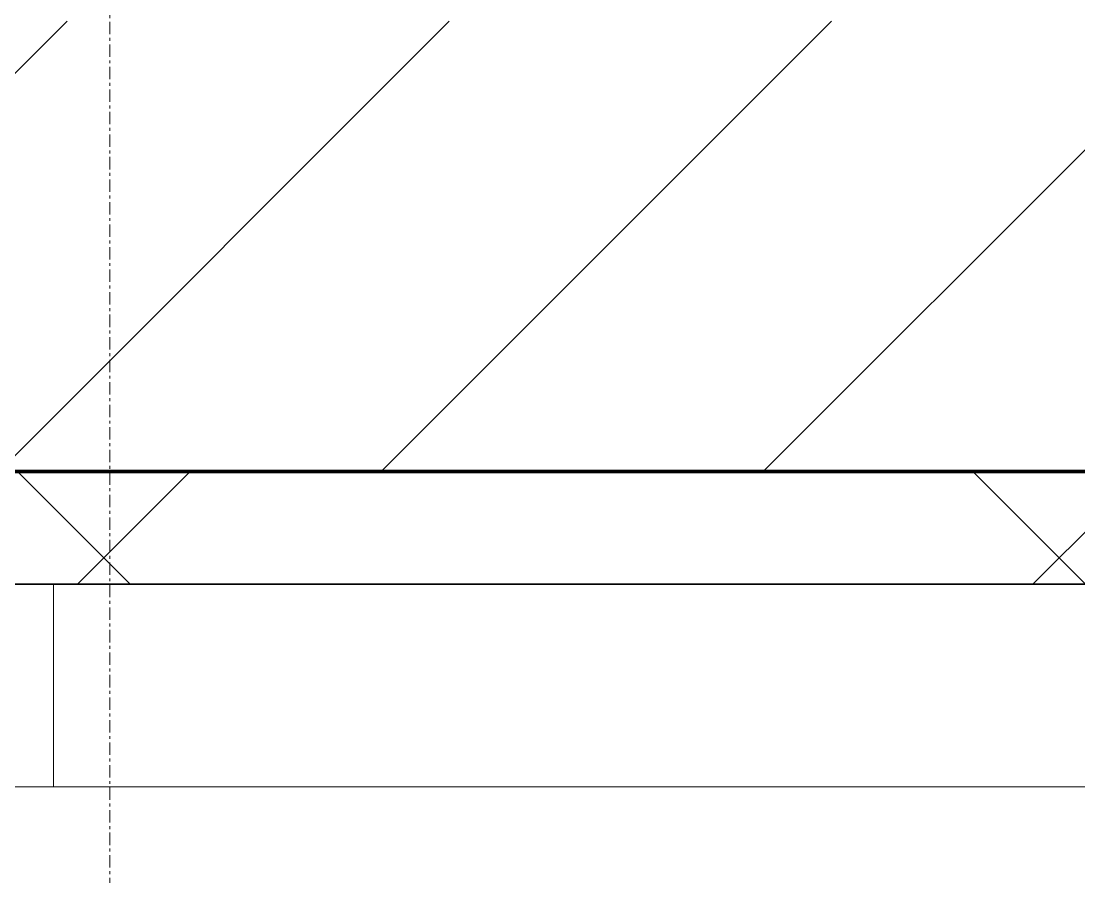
# Model space of a CAD drawing. Header units: millimetres. Extents: x -727772 to -647265, y -21627 to 19019.
# Drawn here: x -721921.8 to -721452.1, y 3889.1 to 4269 of the extents above; entities that cross this region are included whole.
import ezdxf

# ---------------------------------------------------------------- set-up
doc = ezdxf.new("R2010")
doc.units = ezdxf.units.MM
doc.linetypes.add('DPA_Grid _ Level 100', pattern=[10, 5.5, -1.6, 1.3, -1.6])
for name, color, linetype, lineweight in [('A-GLAZ-CURT', 2, 'Continuous', 9), ('A-WALL', 5, 'Continuous', 35), ('A-WALL-FNSH', 2, 'Continuous', 35), ('A-WALL-PATT', 1, 'Continuous', 35), ('S-GRID', 251, 'Continuous', 9)]:
    doc.layers.add(name, color=color, linetype=linetype, lineweight=lineweight)

# ---------------------------------------------------------------- blocks, each defined once
blk = doc.blocks.new('*U789')
at = {"layer": 'S-GRID', "linetype": 'DPA_Grid _ Level 100'}
blk.add_line((-69560, -32405.81), (-69560, 7340.03), dxfattribs=at)
blk = doc.blocks.new('System Panel - DPA-AR_Metal Ceiling Rectangular Panel-13147042-4263-01 ENLARGED UPPER PLATFORM LEVEL - REFLECTED CEILING PLAN - SHEET 4')
at = {"layer": 'A-GLAZ-CURT'}
for p, q in [((-721907.37, 4019.02), (-722165.55, 4019.02)), ((-722165.55, 4019.02), (-721907.37, 4019.02)), ((-721907.37, 3929.03), (-721907.37, 4019.02)), ((-721907.37, 4019.02), (-721907.37, 3929.03)), ((-722165.55, 3929.03), (-721907.37, 3929.03)), ((-721907.37, 3929.03), (-722165.55, 3929.03))]:
    blk.add_line(p, q, dxfattribs=at)
blk = doc.blocks.new('System Panel - DPA-AR_Metal Ceiling Rectangular Panel-V2-4263-01 ENLARGED UPPER PLATFORM LEVEL - REFLECTED CEILING PLAN - SHEET 4')
at = {"layer": 'A-GLAZ-CURT'}
for p, q in [((-719507.37, 4019.02), (-721907.37, 4019.02)), ((-721907.37, 4019.02), (-721907.37, 3929.03)), ((-721907.37, 3929.03), (-721907.37, 4019.02)), ((-721907.37, 4019.02), (-719507.37, 4019.02)), ((-721907.37, 3929.03), (-719507.37, 3929.03)), ((-719507.37, 3929.03), (-721907.37, 3929.03))]:
    blk.add_line(p, q, dxfattribs=at)
blk = doc.blocks.new('PPLS-PP19_Custom Tile Pattern - Custom Tile Pattern-V14-4263-01 ENLARGED UPPER PLATFORM LEVEL - REFLECTED CEILING PLAN - SHEET 4')
at = {"layer": 'A-GLAZ-CURT'}
for p, q in [((-300, 0), (300, 0)), ((300, 0), (-300, 0)), ((195.99, 0), (199.65, 0)), ((199.65, 0), (195.99, 0)), ((199.85, 0), (213.31, 0)), ((213.31, 0), (199.85, 0)), ((230.06, 0), (300, 0)), ((-300, -50), (300, -50)), ((300, -50), (-300, -50))]:
    blk.add_line(p, q, dxfattribs=at)
for points, knots in [([(94.4, 0), (94.4, 0), (94.64, 0), (99.11, 0), (108.97, 0), (120.79, 0), (139.94, 0), (163.31, 0), (185.23, 0), (193.62, 0), (194.69, 0), (194.79, 0)], [-2348.345796, -2348.345796, -2348.345796, -2348.345796, -2310.419338, -2233.599744, -2052.234781, -1843.028543, -1530.39897, -1095.004608, -529.74427, -295.064701, -265.121568, -265.121568, -265.121568, -265.121568]), ([(193.8, 0), (193.33, 0), (190.11, 0), (183.13, 0), (171, 0), (161.95, 0), (161.28, 0), (158.35, 0), (157.85, 0), (157.77, 0)], [-11665.349007, -11665.349007, -11665.349007, -11665.349007, -11565.880756, -11105.624034, -10839.086983, -10768.332124, -10666.779182, -10580.760289, -10550.278881, -10550.278881, -10550.278881, -10550.278881]), ([(300, 0), (286.53, 0), (254.22, 0), (207.11, 0), (177.41, 0), (159.34, 0), (158.33, 0), (158.3, 0)], [-285.253232, -285.253232, -285.253232, -285.253232, -244.693688, -187.987675, -143.776725, -129.632772, -123.352749, -123.352749, -123.352749, -123.352749]), ([(159.07, 0), (159.13, 0), (160.84, 0), (165.21, 0), (174.15, 0), (184.79, 0), (195.97, 0), (199.47, 0)], [-115.643202, -115.643202, -115.643202, -115.643202, -114.681583, -87.660824, -65.295536, -41.623857, -30.838187, -30.838187, -30.838187, -30.838187]), ([(162.75, 0), (165.4, 0), (170.91, 0), (172.61, 0), (172.61, 0)], [-111.264224, -111.264224, -111.264224, -111.264224, -56.742688, -19.085662, -19.085662, -19.085662, -19.085662]), ([(247.1, 0), (246.76, 0), (245.04, 0), (238.34, 0), (226.56, 0), (221.1, 0), (200.27, 0), (182.99, 0), (174.27, 0), (169.67, 0), (168.99, 0)], [-9649.085549, -9649.085549, -9649.085549, -9649.085549, -9581.591397, -9406.094246, -9221.510254, -9016.44624, -8717.832359, -8253.978395, -8152.463617, -8069.855175, -8069.855175, -8069.855175, -8069.855175]), ([(215.22, 0), (214.62, 0), (210.55, 0), (203.98, 0), (187.54, 0), (175.3, 0), (169.49, 0)], [-203.825446, -203.825446, -203.825446, -203.825446, -198.527383, -184.406837, -162.427601, -142.916156, -142.916156, -142.916156, -142.916156]), ([(171.51, 0), (176.48, 0), (193.23, 0), (197.85, 0), (199.94, 0), (200.01, 0)], [-7971.819559, -7971.819559, -7971.819559, -7971.819559, -7784.112253, -7606.717214, -7600.702008, -7600.702008, -7600.702008, -7600.702008]), ([(172.07, 0), (177.66, 0), (186.79, 0), (196.16, 0), (199.28, 0)], [-255.364076, -255.364076, -255.364076, -255.364076, -237.955587, -227.252096, -227.252096, -227.252096, -227.252096]), ([(199.87, 0), (201.81, 0), (211.67, 0), (219.42, 0), (230.06, 0)], [-30.424088, -30.424088, -30.424088, -30.424088, -24.459831, 0, 0, 0, 0]), ([(199.9, 0), (200.65, 0), (203.58, 0), (207.47, 0), (213.96, 0), (215.11, 0)], [-226.537057, -226.537057, -226.537057, -226.537057, -223.92608, -215.862851, -208.75215, -208.75215, -208.75215, -208.75215]), ([(200.84, 0), (204.01, 0), (208.96, 0), (213.9, 0), (241.96, 0), (266.73, 0), (281.71, 0), (291.71, 0), (296.52, 0), (297.86, 0), (298.09, 0)], [-7575.738696, -7575.738696, -7575.738696, -7575.738696, -7289.299508, -7042.621073, -6582.165592, -6068.460911, -5766.029927, -5566.724884, -5280.360606, -5199.253518, -5199.253518, -5199.253518, -5199.253518]), ([(300, 0), (288.22, 0), (262, 0), (230.43, 0), (219.94, 0), (219.02, 0)], [-12528.858583, -12528.858583, -12528.858583, -12528.858583, -11905.454923, -11162.864862, -10856.732305, -10856.732305, -10856.732305, -10856.732305]), ([(219.9, 0), (220.86, 0), (227.84, 0), (242.06, 0), (246.54, 0), (246.96, 0)], [-10670.940496, -10670.940496, -10670.940496, -10670.940496, -10511.382485, -9925.173265, -9834.877357, -9834.877357, -9834.877357, -9834.877357]), ([(284.76, 0), (284.76, 0), (285.09, 0), (287.47, 0), (293.59, 0), (297.76, 0), (300, 0)], [-4110.630118, -4110.630118, -4110.630118, -4110.630118, -4053.389046, -3959.664717, -3862.421465, -3746.95702, -3746.95702, -3746.95702, -3746.95702]), ([(297.38, 0), (295.84, 0), (291.62, 0), (285.38, 0), (284.87, 0)], [-4803.172655, -4803.172655, -4803.172655, -4803.172655, -4358.271401, -4143.037883, -4143.037883, -4143.037883, -4143.037883])]:
    blk.add_open_spline(points, degree=3, knots=knots, dxfattribs=at)
for points in [[(168.74, 0), (168.74, 0), (169.81, 0), (171.51, 0)], [(195.11, 0), (194.91, 0), (194.44, 0), (193.8, 0)]]:
    blk.add_open_spline(points, degree=3, dxfattribs=at)
blk = doc.blocks.new('PPLS-PP19_Custom Tile Pattern - Custom Tile Pattern-V15-4263-01 ENLARGED UPPER PLATFORM LEVEL - REFLECTED CEILING PLAN - SHEET 4')
at = {"layer": 'A-GLAZ-CURT'}
for p, q in [((-300, 0), (283.18, 0)), ((283.18, 0), (-300, 0)), ((-293.07, 0), (-275.75, 0)), ((-275.75, 0), (-293.07, 0)), ((-222.32, 0), (-205, 0)), ((-205, 0), (-222.32, 0)), ((-300, -50), (283.18, -50)), ((283.18, -50), (-300, -50))]:
    blk.add_line(p, q, dxfattribs=at)
at = {"layer": 'A-GLAZ-CURT', "flags": 128}
for points in [[(-300, 0), (-291.56, 0), (-283.3, 0), (-275.2, 0), (-267.26, 0), (-259.45, 0), (-251.77, 0), (-244.2, 0), (-236.74, 0), (-229.36, 0), (-222.06, 0), (-214.83, 0), (-207.71, 0), (-200.76, 0), (-194.02, 0), (-187.54, 0), (-181.38, 0), (-175.58, 0), (-170.25, 0), (-165.64, 0), (-162.01, 0), (-159.53, 0), (-157.46, 0), (-154.52, 0), (-149.42, 0), (-141.84, 0), (-132.81, 0), (-126.55, 0)], [(-125.17, 0), (-128.55, 0), (-134.16, 0), (-140.03, 0), (-145.5, 0), (-150.63, 0), (-155.53, 0), (-160.27, 0), (-164.95, 0), (-169.65, 0), (-174.47, 0), (-179.49, 0), (-184.81, 0), (-190.44, 0), (-196.37, 0), (-202.58, 0), (-209.04, 0), (-215.73, 0), (-222.63, 0), (-229.72, 0), (-236.97, 0), (-244.39, 0), (-251.96, 0), (-259.67, 0), (-267.51, 0), (-275.48, 0), (-283.55, 0), (-291.73, 0), (-300, 0)]]:
    blk.add_lwpolyline(points, dxfattribs=at)
at = {"layer": 'A-GLAZ-CURT'}
for points in [[(-300, 0), (-287.55, 0), (-275.31, 0), (-263.64, 0)], [(-263.99, 0), (-264.61, 0), (-265.08, 0), (-265.4, 0)], [(-126.73, 0), (-126.16, 0), (-125.63, 0), (-125.15, 0)], [(-63.63, 0), (-61.63, 0), (-59.69, 0), (-58.33, 0)], [(-39.84, 0), (-39.08, 0), (-38.11, 0), (-37.36, 0)], [(24.49, 0), (25.23, 0), (25.72, 0), (26.04, 0)]]:
    blk.add_open_spline(points, degree=3, dxfattribs=at)
for points, knots in [([(-263.47, 0), (-270, 0), (-281.89, 0), (-294.48, 0), (-300, 0)], [-14107.298138, -14107.298138, -14107.298138, -14107.298138, -13729.592194, -13439.944408, -13439.944408, -13439.944408, -13439.944408]), ([(-137.88, 0), (-140.56, 0), (-147.66, 0), (-147.69, 0), (-158.72, 0), (-174.02, 0), (-185.59, 0), (-209.77, 0), (-232.01, 0), (-255.22, 0), (-261.2, 0), (-263.31, 0), (-263.55, 0)], [-3187.727384, -3187.727384, -3187.727384, -3187.727384, -2919.378265, -2477.344047, -2237.412286, -2029.680487, -1755.085331, -1400.429864, -858.079193, -543.655514, -208.940337, -162.463542, -162.463542, -162.463542, -162.463542]), ([(-263.47, 0), (-260.81, 0), (-226.98, 0), (-174.61, 0), (-129.95, 0), (-110.8, 0), (-99.5, 0), (-91.46, 0)], [-4654.441261, -4654.441261, -4654.441261, -4654.441261, -4502.809032, -2700.551212, -1002.059161, -460.363443, 0, 0, 0, 0]), ([(-72.93, 0), (-75.51, 0), (-91.45, 0), (-134.08, 0), (-197.57, 0), (-245.42, 0), (-262.92, 0)], [-19442.345229, -19442.345229, -19442.345229, -19442.345229, -18935.241197, -17136.203329, -15131.813646, -14117.930795, -14117.930795, -14117.930795, -14117.930795]), ([(-258.6, 0), (-257.91, 0), (-254.26, 0), (-241.25, 0), (-225.99, 0), (-213.1, 0), (-200.2, 0), (-185.8, 0), (-171.77, 0), (-158.7, 0), (-157.22, 0)], [-5722.54675, -5722.54675, -5722.54675, -5722.54675, -5657.471696, -5413.335975, -5017.494783, -4832.723979, -4666.091899, -4349.945572, -4000.813434, -3840.635403, -3840.635403, -3840.635403, -3840.635403]), ([(-133.82, 0), (-135.51, 0), (-137.8, 0), (-149.31, 0), (-162.01, 0), (-177.91, 0), (-199.46, 0), (-216.65, 0), (-231.26, 0), (-233.46, 0), (-234, 0)], [-2731.647847, -2731.647847, -2731.647847, -2731.647847, -2418.507304, -2308.929706, -2113.765672, -1763.376603, -1422.553702, -978.033455, -846.069444, -682.911962, -682.911962, -682.911962, -682.911962]), ([(-233.49, 0), (-233.44, 0), (-232.38, 0), (-230.74, 0), (-225.3, 0), (-223.63, 0)], [-455.274641, -455.274641, -455.274641, -455.274641, -440.605512, -119.536984, 0, 0, 0, 0]), ([(-223.63, 0), (-219.39, 0), (-206.17, 0), (-188.58, 0), (-169.02, 0), (-152.12, 0), (-136.84, 0), (-129.54, 0), (-127.42, 0), (-127.37, 0)], [-5463.295695, -5463.295695, -5463.295695, -5463.295695, -5161.076232, -4739.070012, -4465.409639, -4149.119819, -3839.893365, -3647.167523, -3642.19713, -3642.19713, -3642.19713, -3642.19713]), ([(-152.35, 0), (-151.03, 0), (-147.71, 0), (-143.57, 0), (-138.62, 0)], [-3494.978217, -3494.978217, -3494.978217, -3494.978217, -3371.022232, -3227.460399, -3227.460399, -3227.460399, -3227.460399]), ([(-118.78, 0), (-121.86, 0), (-126.28, 0), (-136.96, 0), (-147.46, 0), (-150.03, 0), (-150.57, 0)], [-5938.474035, -5938.474035, -5938.474035, -5938.474035, -5700.061948, -5508.838257, -5298.784692, -5196.16478, -5196.16478, -5196.16478, -5196.16478]), ([(-150.34, 0), (-150.07, 0), (-147.75, 0), (-142.89, 0), (-132.34, 0), (-126.87, 0)], [-4948.728362, -4948.728362, -4948.728362, -4948.728362, -4883.323924, -4440.880425, -4105.396582, -4105.396582, -4105.396582, -4105.396582]), ([(-26.75, 0), (-27.82, 0), (-36.18, 0), (-53.55, 0), (-78.2, 0), (-110.94, 0), (-130.52, 0), (-147.74, 0), (-149.07, 0)], [-8718.362214, -8718.362214, -8718.362214, -8718.362214, -8532.293389, -8073.216054, -7508.296369, -7004.680444, -6449.282163, -6277.220794, -6277.220794, -6277.220794, -6277.220794]), ([(-148.23, 0), (-146.94, 0), (-140.15, 0), (-137.28, 0), (-133.96, 0), (-129, 0), (-126.85, 0)], [-6162.058746, -6162.058746, -6162.058746, -6162.058746, -6017.569127, -5560.701257, -5364.112219, -5237.971617, -5237.971617, -5237.971617, -5237.971617]), ([(-86.16, 0), (-91.37, 0), (-104.13, 0), (-122.65, 0), (-139.03, 0), (-146.11, 0), (-146.95, 0)], [-1681.3698, -1681.3698, -1681.3698, -1681.3698, -1374.161226, -945.742622, -741.901385, -489.130243, -489.130243, -489.130243, -489.130243]), ([(-146.69, 0), (-146.59, 0), (-145.49, 0), (-137.33, 0), (-130.9, 0), (-127.78, 0)], [-420.34245, -420.34245, -420.34245, -420.34245, -406.956646, -290.263673, -70.057075, -70.057075, -70.057075, -70.057075]), ([(-127.41, 0), (-131.63, 0), (-133.16, 0), (-134.09, 0), (-134.15, 0)], [-8540.990293, -8540.990293, -8540.990293, -8540.990293, -8266.114998, -8246.473386, -8246.473386, -8246.473386, -8246.473386]), ([(-134.15, 0), (-133.32, 0), (-130.31, 0), (-117.33, 0), (-92.04, 0), (-74.02, 0), (-62.74, 0), (-60.36, 0), (-59.97, 0)], [-7657.439573, -7657.439573, -7657.439573, -7657.439573, -7293.749979, -6839.55839, -6236.997189, -5713.340575, -5140.470607, -5006.787413, -5006.787413, -5006.787413, -5006.787413]), ([(-120.13, 0), (-120.14, 0), (-120.24, 0), (-121.3, 0), (-129.25, 0), (-133.82, 0)], [-2933.992132, -2933.992132, -2933.992132, -2933.992132, -2920.575025, -2840.280255, -2731.647847, -2731.647847, -2731.647847, -2731.647847]), ([(-113.43, 0), (-113.44, 0), (-113.96, 0), (-119.73, 0), (-125.22, 0), (-126.68, 0), (-126.9, 0)], [-328.499627, -328.499627, -328.499627, -328.499627, -282.672656, -98.539552, -24.539552, -10.706486, -10.706486, -10.706486, -10.706486]), ([(-126.71, 0), (-125.42, 0), (-124.09, 0), (-123.43, 0), (-123.28, 0)], [-3620.876563, -3620.876563, -3620.876563, -3620.876563, -3488.92562, -3439.852845, -3439.852845, -3439.852845, -3439.852845]), ([(-126.5, 0), (-122.44, 0), (-108.71, 0), (-86.68, 0), (-66.95, 0), (-59.67, 0), (-58.42, 0)], [-5231.017328, -5231.017328, -5231.017328, -5231.017328, -4994.692869, -4542.524482, -4008.285538, -3886.733732, -3886.733732, -3886.733732, -3886.733732]), ([(-125.75, 0), (-125.28, 0), (-120.38, 0), (-107.3, 0), (-90.42, 0), (-75.26, 0), (-68.41, 0), (-65.12, 0), (-63.63, 0)], [-4082.700899, -4082.700899, -4082.700899, -4082.700899, -4054.690705, -3793.097032, -3402.597032, -3144.956779, -3050.982048, -2969.237017, -2969.237017, -2969.237017, -2969.237017]), ([(-125.15, 0), (-124.93, 0), (-121.96, 0), (-113.01, 0), (-98.9, 0), (-85.29, 0), (-71.67, 0), (-65.93, 0), (-65.07, 0)], [-3362.7396, -3362.7396, -3362.7396, -3362.7396, -3342.215224, -3074.362186, -2902.289527, -2605.247022, -2322.099534, -2241.8264, -2241.8264, -2241.8264, -2241.8264]), ([(-122.08, 0), (-122.01, 0), (-121.69, 0), (-121.2, 0), (-120.88, 0)], [-3136.336417, -3136.336417, -3136.336417, -3136.336417, -3110.304437, -3035.164275, -3035.164275, -3035.164275, -3035.164275]), ([(-58.72, 0), (-59.58, 0), (-65.71, 0), (-81.23, 0), (-99.51, 0), (-114.02, 0), (-117.28, 0), (-118.78, 0)], [-1113.463882, -1113.463882, -1113.463882, -1113.463882, -1060.00838, -740.068933, -229.489605, -116.330425, 0, 0, 0, 0]), ([(-117.74, 0), (-117.19, 0), (-114.78, 0), (-113.43, 0), (-113.43, 0)], [-821.249067, -821.249067, -821.249067, -821.249067, -394.672656, -330.879064, -330.879064, -330.879064, -330.879064]), ([(-36.62, 0), (-36.62, 0), (-40.35, 0), (-44.32, 0), (-58.97, 0), (-85.2, 0), (-107.61, 0), (-116.56, 0), (-117.56, 0)], [-4069.478503, -4069.478503, -4069.478503, -4069.478503, -3858.647035, -3538.256648, -2842.901703, -2193.204658, -1433.981041, -985.49888, -985.49888, -985.49888, -985.49888]), ([(-115.82, 0), (-114.96, 0), (-110.41, 0), (-96.78, 0), (-71.33, 0), (-42.53, 0), (-12.78, 0), (4.23, 0), (9.43, 0), (10.04, 0)], [-5724.064692, -5724.064692, -5724.064692, -5724.064692, -5430.283136, -5103.229623, -4799.173296, -4065.652676, -3589.737505, -3285.047089, -3066.359526, -3066.359526, -3066.359526, -3066.359526]), ([(-58.47, 0), (-63.04, 0), (-75.85, 0), (-94, 0), (-112.01, 0), (-114.94, 0), (-115.63, 0)], [-1453.379356, -1453.379356, -1453.379356, -1453.379356, -1208.454564, -789.402658, -501.969187, -243.577221, -243.577221, -243.577221, -243.577221]), ([(-91.46, 0), (-90.09, 0), (-84.7, 0), (-77.43, 0), (-72.73, 0), (-72.64, 0), (-72.64, 0)], [-19832.387487, -19832.387487, -19832.387487, -19832.387487, -19753.885894, -19541.04734, -19478.625389, -19471.062469, -19471.062469, -19471.062469, -19471.062469]), ([(-63.96, 0), (-64.13, 0), (-72.5, 0), (-80.63, 0), (-86.16, 0)], [-2171.769325, -2171.769325, -2171.769325, -2171.769325, -2007.031671, -1681.3698, -1681.3698, -1681.3698, -1681.3698]), ([(-59.38, 0), (-62.07, 0), (-71.8, 0), (-77.83, 0), (-82.66, 0), (-83.28, 0), (-83.28, 0)], [-2144.571912, -2144.571912, -2144.571912, -2144.571912, -2006.592567, -1646.621388, -1424.436217, -1393.971743, -1393.971743, -1393.971743, -1393.971743]), ([(-83.28, 0), (-83.28, 0), (-82.91, 0), (-76.14, 0), (-62.97, 0), (-48.14, 0), (-36.49, 0), (-33.57, 0), (-29.94, 0), (-28.57, 0)], [-1393.4169, -1393.4169, -1393.4169, -1393.4169, -1353.722004, -1274.333717, -1073.56893, -651.549973, -296.515819, -83.513472, 0, 0, 0, 0]), ([(-66.39, 0), (-66.39, 0), (-64.39, 0), (-61.5, 0), (-59.27, 0)], [-2493.31794, -2493.31794, -2493.31794, -2493.31794, -2315.303971, -1998.57939, -1998.57939, -1998.57939, -1998.57939]), ([(-58.49, 0), (-62.46, 0), (-65.96, 0), (-66.37, 0), (-66.38, 0)], [-2830.621163, -2830.621163, -2830.621163, -2830.621163, -2542.574734, -2498.224237, -2498.224237, -2498.224237, -2498.224237]), ([(-58.53, 0), (-57.41, 0), (-49.53, 0), (-34.42, 0), (-29.82, 0), (-29.19, 0)], [-1963.979287, -1963.979287, -1963.979287, -1963.979287, -1809.437387, -963.711516, -666.19313, -666.19313, -666.19313, -666.19313]), ([(31.18, 0), (25.97, 0), (11.99, 0), (-16.92, 0), (-42.17, 0), (-56.38, 0), (-58.46, 0)], [-4496.803627, -4496.803627, -4496.803627, -4496.803627, -4222.080604, -3745.412743, -2981.410125, -2831.320802, -2831.320802, -2831.320802, -2831.320802]), ([(-36.33, 0), (-36.43, 0), (-37.27, 0), (-45.02, 0), (-46.04, 0), (-53.88, 0), (-58.46, 0)], [-1855.773136, -1855.773136, -1855.773136, -1855.773136, -1810.870157, -1672.078046, -1405.135169, -1118.857115, -1118.857115, -1118.857115, -1118.857115]), ([(-29.03, 0), (-33.97, 0), (-43.74, 0), (-53.47, 0), (-58.37, 0)], [-2680.714891, -2680.714891, -2680.714891, -2680.714891, -2413.671296, -2161.752162, -2161.752162, -2161.752162, -2161.752162]), ([(9.32, 0), (9.08, 0), (7.65, 0), (2.57, 0), (-12.23, 0), (-25.64, 0), (-40, 0), (-51.76, 0), (-57.92, 0), (-58.02, 0)], [-2922.926651, -2922.926651, -2922.926651, -2922.926651, -2882.788014, -2720.818881, -2518.50168, -2125.455881, -1792.521578, -1466.981642, -1461.463326, -1461.463326, -1461.463326, -1461.463326]), ([(-57.86, 0), (-56.63, 0), (-54.37, 0), (-45.2, 0), (-40.79, 0), (-40.46, 0), (-40.44, 0)], [-2845.518808, -2845.518808, -2845.518808, -2845.518808, -2734.127174, -2474.780881, -2410.990208, -2350.645972, -2350.645972, -2350.645972, -2350.645972]), ([(-57.64, 0), (-55.94, 0), (-53.15, 0), (-48.53, 0), (-30.79, 0), (-18.03, 0), (2.5, 0), (8.65, 0), (9.48, 0)], [-3860.98898, -3860.98898, -3860.98898, -3860.98898, -3689.699207, -3546.54457, -3315.260113, -2864.387349, -2439.246196, -2366.412601, -2366.412601, -2366.412601, -2366.412601]), ([(-57.51, 0), (-57.39, 0), (-56.45, 0), (-54.23, 0), (-46.33, 0), (-42.62, 0), (-41.76, 0)], [-4712.270506, -4712.270506, -4712.270506, -4712.270506, -4680.891996, -4469.85053, -4321.566175, -4270.495146, -4270.495146, -4270.495146, -4270.495146]), ([(-51.83, 0), (-51.83, 0), (-51.78, 0), (-47.4, 0), (-46.01, 0), (-40.22, 0), (-36.78, 0)], [-632.814994, -632.814994, -632.814994, -632.814994, -627.965721, -508.377888, -260.442412, 0, 0, 0, 0]), ([(76.63, 0), (74.8, 0), (67.65, 0), (53.52, 0), (37, 0), (24.07, 0), (12.82, 0), (-2.9, 0), (-20.62, 0), (-32.81, 0), (-44.85, 0), (-51.43, 0), (-51.79, 0)], [-3095.572228, -3095.572228, -3095.572228, -3095.572228, -2950.589685, -2634.532728, -2313.748533, -2106.613311, -1925.670641, -1617.263037, -1290.787923, -1039.307308, -819.71621, -644.910881, -644.910881, -644.910881, -644.910881]), ([(-41.76, 0), (-39.9, 0), (-37.72, 0), (-36.92, 0), (-36.77, 0)], [-4270.495146, -4270.495146, -4270.495146, -4270.495146, -4161.040818, -4106.245333, -4106.245333, -4106.245333, -4106.245333]), ([(-36.78, 0), (-32.43, 0), (-19.22, 0), (8.83, 0), (43.36, 0), (68.05, 0), (77.16, 0), (78.27, 0)], [-6191.144455, -6191.144455, -6191.144455, -6191.144455, -5862.463379, -5340.621928, -4573.028122, -4094.177415, -4022.273057, -4022.273057, -4022.273057, -4022.273057]), ([(-36.29, 0), (-36.29, 0), (-34.66, 0), (-28.88, 0), (-26.95, 0), (-26.54, 0)], [-9150.272121, -9150.272121, -9150.272121, -9150.272121, -9057.163041, -8919.836787, -8834.607043, -8834.607043, -8834.607043, -8834.607043]), ([(30.82, 0), (29.27, 0), (20.14, 0), (3.54, 0), (-16.58, 0), (-34.76, 0), (-36.04, 0)], [-10462.034656, -10462.034656, -10462.034656, -10462.034656, -10363.088938, -9884.23066, -9424.652049, -9182.880979, -9182.880979, -9182.880979, -9182.880979]), ([(-33.34, 0), (-33.34, 0), (-32.93, 0), (-31.16, 0), (-30.52, 0)], [-2415.024266, -2415.024266, -2415.024266, -2415.024266, -2357.633367, -2323.618664, -2323.618664, -2323.618664, -2323.618664]), ([(9.85, 0), (6.9, 0), (-2.76, 0), (-17.84, 0), (-30.57, 0), (-31.82, 0), (-32, 0)], [-3484.74277, -3484.74277, -3484.74277, -3484.74277, -3333.063701, -2994.501669, -2698.150104, -2614.070998, -2614.070998, -2614.070998, -2614.070998]), ([(-30.76, 0), (-30.73, 0), (-29.99, 0), (-23.47, 0), (-15.75, 0), (-15.19, 0)], [-54176.191683, -54176.191683, -54176.191683, -54176.191683, -54157.274271, -53749.15266, -53717.791567, -53717.791567, -53717.791567, -53717.791567]), ([(-30.52, 0), (-27.11, 0), (-17.83, 0), (5.99, 0), (22.06, 0), (37.44, 0), (45.92, 0), (57.76, 0), (64.47, 0), (72.74, 0), (75.22, 0), (76.03, 0), (76.21, 0)], [-2323.618664, -2323.618664, -2323.618664, -2323.618664, -2142.497158, -1716.209403, -1206.526904, -1089.329421, -901.315459, -753.071572, -495.328968, -421.953223, -334.951786, -290.452333, -290.452333, -290.452333, -290.452333]), ([(-13, 0), (-14.35, 0), (-17.68, 0), (-25.97, 0), (-29.52, 0), (-30.21, 0)], [-55207.591944, -55207.591944, -55207.591944, -55207.591944, -54789.006179, -54461.685999, -54290.791712, -54290.791712, -54290.791712, -54290.791712]), ([(8.33, 0), (8.19, 0), (7.18, 0), (0.32, 0), (-13.89, 0), (-24.92, 0), (-29.03, 0)], [-3574.286521, -3574.286521, -3574.286521, -3574.286521, -3526.962355, -3285.499107, -2903.012179, -2680.714891, -2680.714891, -2680.714891, -2680.714891]), ([(-28.98, 0), (-28.66, 0), (-27.39, 0), (-24.45, 0), (-22.56, 0)], [-166.548282, -166.548282, -166.548282, -166.548282, -102.06493, 0, 0, 0, 0]), ([(-28.57, 0), (-26.93, 0), (-20.29, 0), (-11.45, 0), (0.58, 0), (7.67, 0), (9.85, 0)], [-5361.429781, -5361.429781, -5361.429781, -5361.429781, -5261.36855, -5050.479954, -4785.90057, -4669.973224, -4669.973224, -4669.973224, -4669.973224]), ([(-22.56, 0), (-20.27, 0), (-17.03, 0), (-11.36, 0), (-7.66, 0), (-6.6, 0), (-6.44, 0)], [-56468.192263, -56468.192263, -56468.192263, -56468.192263, -56344.022017, -56303.229861, -56166.290093, -56124.392176, -56124.392176, -56124.392176, -56124.392176]), ([(-15.19, 0), (-13.07, 0), (-2.77, 0), (7.85, 0), (9.05, 0)], [-461.142613, -461.142613, -461.142613, -461.142613, -429.606584, -425.607381, -425.607381, -425.607381, -425.607381]), ([(-6.54, 0), (-6.73, 0), (-7.2, 0), (-7.6, 0), (-7.79, 0)], [-56009.792147, -56009.792147, -56009.792147, -56009.792147, -55949.290093, -55895.192118, -55895.192118, -55895.192118, -55895.192118]), ([(-2.63, 0), (-2.47, 0), (-1.22, 0), (3.77, 0), (8.92, 0), (9.82, 0)], [-226.825321, -226.825321, -226.825321, -226.825321, -220.269177, -206.416616, -203.590848, -203.590848, -203.590848, -203.590848]), ([(103.09, 0), (101.08, 0), (86.31, 0), (63.34, 0), (35.84, 0), (12, 0), (3.08, 0), (-1.67, 0), (-2.25, 0)], [-375.435014, -375.435014, -375.435014, -375.435014, -369.147452, -330.153101, -307.516438, -285.83788, -246.234814, -234.646884, -234.646884, -234.646884, -234.646884]), ([(24.69, 0), (24.54, 0), (20.99, 0), (15.61, 0), (11.05, 0), (9.8, 0)], [-4368.572414, -4368.572414, -4368.572414, -4368.572414, -4306.476363, -4080.000647, -3786.907906, -3786.907906, -3786.907906, -3786.907906]), ([(9.85, 0), (20.2, 0), (44.44, 0), (88.72, 0), (120.63, 0), (138.28, 0), (138.53, 0)], [-424.723647, -424.723647, -424.723647, -424.723647, -390.253598, -346.313304, -291.370682, -290.5735, -290.5735, -290.5735, -290.5735]), ([(70.61, 0), (66.16, 0), (55.8, 0), (39.61, 0), (27.02, 0), (15.37, 0), (9.89, 0)], [-4647.237329, -4647.237329, -4647.237329, -4647.237329, -4326.416877, -4098.545751, -3766.694881, -3485.427997, -3485.427997, -3485.427997, -3485.427997]), ([(9.89, 0), (12.9, 0), (16.1, 0), (22.91, 0), (31, 0), (39.04, 0), (51.19, 0), (58.74, 0), (61.34, 0), (61.45, 0)], [-2354.359005, -2354.359005, -2354.359005, -2354.359005, -2084.094819, -1956.422387, -1818.904206, -1645.594513, -1443.202566, -1228.752106, -1120.932285, -1120.932285, -1120.932285, -1120.932285]), ([(10.05, 0), (11.7, 0), (17.04, 0), (22.54, 0), (24.49, 0)], [-203.360633, -203.360633, -203.360633, -203.360633, -198.214427, -187.717507, -187.717507, -187.717507, -187.717507]), ([(10.05, 0), (11.37, 0), (15.56, 0), (21.24, 0), (24.62, 0), (24.72, 0), (24.72, 0)], [-4666.429624, -4666.429624, -4666.429624, -4666.429624, -4596.498881, -4445.288762, -4384.376941, -4376.041937, -4376.041937, -4376.041937, -4376.041937]), ([(18.16, 0), (19.15, 0), (24.25, 0), (25.66, 0), (26.12, 0)], [-5700.113719, -5700.113719, -5700.113719, -5700.113719, -5554.232259, -5302.431367, -5302.431367, -5302.431367, -5302.431367]), ([(78.21, 0), (76.72, 0), (72.14, 0), (62.26, 0), (51.85, 0), (43.81, 0), (29.53, 0), (20.67, 0), (18.85, 0), (18.16, 0)], [-7026.358473, -7026.358473, -7026.358473, -7026.358473, -6924.452779, -6738.82075, -6548.303034, -6314.283804, -6135.05769, -5972.647715, -5832.674503, -5832.674503, -5832.674503, -5832.674503]), ([(27.44, 0), (27.9, 0), (29.54, 0), (38.07, 0), (53.39, 0), (69.88, 0), (76.88, 0), (78.22, 0)], [-5037.309798, -5037.309798, -5037.309798, -5037.309798, -4887.603822, -4705.298446, -4353.683244, -3960.84581, -3851.502957, -3851.502957, -3851.502957, -3851.502957]), ([(27.89, 0), (29.09, 0), (33.4, 0), (48.37, 0), (64.04, 0), (74.64, 0), (78.1, 0)], [-147.777612, -147.777612, -147.777612, -147.777612, -135.792042, -118.513713, -97.899267, -87.867769, -87.867769, -87.867769, -87.867769]), ([(53.18, 0), (53.06, 0), (52.22, 0), (44.99, 0), (36.46, 0), (30.82, 0)], [-622.740158, -622.740158, -622.740158, -622.740158, -566.066452, -360.610861, 0, 0, 0, 0]), ([(136.44, 0), (121.66, 0), (86.93, 0), (51.16, 0), (31.18, 0)], [-106.750556, -106.750556, -106.750556, -106.750556, -59.610984, 0, 0, 0, 0]), ([(146.31, 0), (144.65, 0), (133.85, 0), (109.77, 0), (76.86, 0), (57.82, 0), (46.51, 0), (41.18, 0), (36.02, 0), (35.54, 0), (35.54, 0)], [-469.576156, -469.576156, -469.576156, -469.576156, -458.593899, -401.860199, -357.622665, -341.267687, -334.000314, -326.15566, -319.318397, -317.489778, -317.489778, -317.489778, -317.489778]), ([(36.29, 0), (37.77, 0), (48.82, 0), (64.79, 0), (95.91, 0), (124.45, 0), (132.42, 0), (134.6, 0)], [-314.598523, -314.598523, -314.598523, -314.598523, -305.899624, -287.17622, -249.500363, -194.761443, -152.241002, -152.241002, -152.241002, -152.241002])]:
    blk.add_open_spline(points, degree=3, knots=knots, dxfattribs=at)
blk = doc.blocks.new('C-1-PP19-AR-4263-01-B_20250910-081637_EXCL')
at = {"layer": 'A-GLAZ-CURT', "rotation": 180}
for name, p in [('PPLS-PP19_Custom Tile Pattern - Custom Tile Pattern-V15-4263-01 ENLARGED UPPER PLATFORM LEVEL - REFLECTED CEILING PLAN - SHEET 4', (-69560, -6760)), ('PPLS-PP19_Custom Tile Pattern - Custom Tile Pattern-V14-4263-01 ENLARGED UPPER PLATFORM LEVEL - REFLECTED CEILING PLAN - SHEET 4', (-68960, -6760))]:
    blk.add_blockref(name, p, dxfattribs=at)
at = {"layer": 'A-GLAZ-CURT'}
for name in ['System Panel - DPA-AR_Metal Ceiling Rectangular Panel-13147042-4263-01 ENLARGED UPPER PLATFORM LEVEL - REFLECTED CEILING PLAN - SHEET 4', 'System Panel - DPA-AR_Metal Ceiling Rectangular Panel-V2-4263-01 ENLARGED UPPER PLATFORM LEVEL - REFLECTED CEILING PLAN - SHEET 4']:
    blk.add_blockref(name, (652322.37, -10779.02), dxfattribs=at)

msp = doc.modelspace()

# ---------------------------------------------------------------- hatches: boundary and pattern name
at = {"layer": 'A-WALL-PATT', "lineweight": 9}
h = msp.add_hatch(dxfattribs=at)
h.set_pattern_fill('FP_2', color=256, style=0, pattern_type=2)
h.set_pattern_definition([(45, (0, 0), (-84.852814, 84.852814), [])])
h.paths.add_polyline_path([(-715752.37, 4069.02), (-715752.37, 4269.02), (-717782.37, 4269.02), (-717782.37, 4069.02), (-716782.37, 4069.02)])
h.paths.add_polyline_path([(-719382.37, 4069.02), (-719382.37, 4269.02), (-722165.55, 4269.02), (-722165.55, 4069.02), (-719978.95, 4069.02)])
h = msp.add_hatch(dxfattribs=at)
h.set_pattern_fill('FP_3', color=256, style=0, pattern_type=2)
h.set_pattern_definition([(45, (0, 0), (-212.13203, 212.13203), []), (135, (0, 0), (-212.13203, -212.13203), [])])
h.paths.add_polyline_path([(-716982.37, 4019.02), (-716982.37, 4069.02), (-717782.37, 4069.02), (-717782.37, 4019.02), (-717032.37, 4019.02)])
h.paths.add_polyline_path([(-719382.37, 4019.02), (-719382.37, 4069.02), (-722165.55, 4069.02), (-722165.55, 4019.02), (-719978.95, 4019.02)])

# ---------------------------------------------------------------- linework, layer by layer
at = {"layer": 'A-WALL', "color": 7, "lineweight": 70}
for p, q in [((-719382.37, 4069.02), (-722165.55, 4069.02)), ((-722165.55, 4069.02), (-719382.37, 4069.02))]:
    msp.add_line(p, q, dxfattribs=at)
at = {"layer": 'A-WALL-FNSH', "color": 250}
msp.add_line((-719382.37, 4019.02), (-722165.55, 4019.02), dxfattribs=at)

# ---------------------------------------------------------------- block references
for name in ['*U789', 'C-1-PP19-AR-4263-01-B_20250910-081637_EXCL']:
    msp.add_blockref(name, (-652322.37, 10779.02))

doc.saveas('drawing.dxf')
